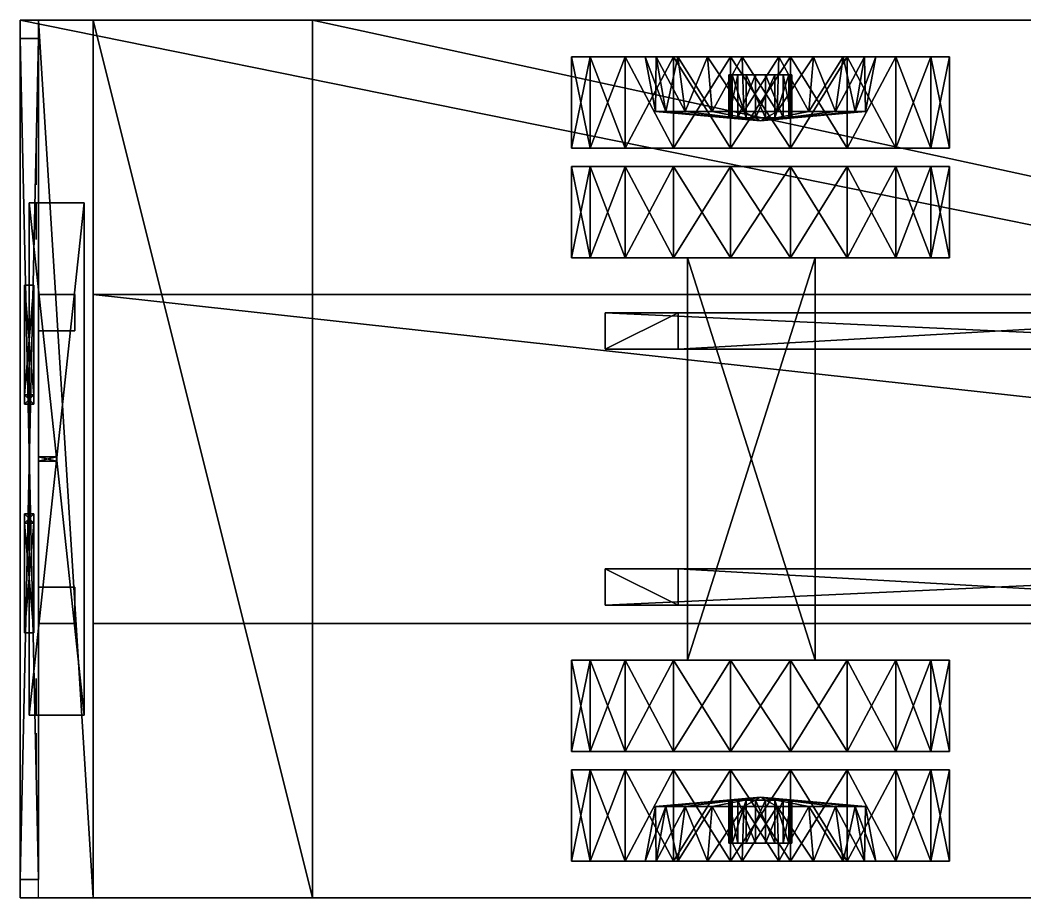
# Model space of a CAD drawing. Extents: x -1597 to -1117, y 144 to 240.
# Drawn here: x -1597 to -1487.1, y 144 to 240 of the extents above; entities that cross this region are included whole.
import ezdxf

# ---------------------------------------------------------------- set-up
doc = ezdxf.new("R2010")
doc.units = 0
for name, color, linetype in [('T40-BLAK', 8, 'CONTINUOUS'), ('T40-BODY', 7, 'CONTINUOUS'), ('T40-HUB', 15, 'CONTINUOUS'), ('T40-RED', 9, 'CONTINUOUS'), ('T40-SILV', 15, 'CONTINUOUS'), ('T40-TIRE', 8, 'CONTINUOUS'), ('T40-YELO', 10, 'CONTINUOUS')]:
    doc.layers.add(name, color=color, linetype=linetype)

msp = doc.modelspace()

# ---------------------------------------------------------------- meshes
at = {"layer": 'T40-BLAK'}
mesh = msp.add_polyface(dxfattribs=at)
corners = [(-1595, 240, 42.000042), (-1589, 240, 42.000042), (-1589, 144, 41.999928), (-1595, 144, 41.999928), (-1565, 240, 48.000042), (-1565, 144, 47.999928), (-1123, 240, 48.000042), (-1123, 144, 47.999928), (-1589, 209.999878, 42.000122), (-1261, 210, 42.000122), (-1261, 174, 41.999924), (-1589, 174, 41.999924), (-1237, 210, 48.000122), (-1237, 174, 47.999924), (-1565, 174, 47.999924), (-1533, 208, 42.000122), (-1447, 208, 42.000122), (-1455, 208, 13.999999), (-1525, 208, 13.999999), (-1533, 204, 42.000046), (-1447, 204, 42.000046), (-1455, 204, 13.999999), (-1525, 204, 13.999999), (-1524, 213.999512, 13.999998), (-1524, 214, 27.999922), (-1524, 170, 27.999926), (-1524, 169.999512, 14.000002), (-1510, 214, 27.999922), (-1510, 170, 27.999926), (-1510, 213.999512, 13.999998), (-1510, 169.999512, 14.000002), (-1472, 213.999512, 13.999998), (-1472, 214, 27.999922), (-1472, 170, 27.999926), (-1472, 169.999512, 14.000002), (-1458, 214, 27.999922), (-1458, 170, 27.999926), (-1458, 213.999512, 13.999998), (-1458, 169.999512, 14.000002), (-1595, 192.249878, 154), (-1593, 192.249878, 154), (-1593, 191.75, 154), (-1595, 191.75, 154), (-1593, 192.249878, 49.999924), (-1593, 191.75, 49.999924), (-1595, 192.249878, 49.999924), (-1595, 191.75, 49.999924), (-1277, 172, 47.999924), (-1273, 172, 47.999924), (-1273, 168, 48.000126), (-1277, 168, 48.000126), (-1273, 171.999512, 14.000002), (-1277, 171.999512, 14.000002), (-1277, 167.999512, 14.000002), (-1273, 167.999512, 14.000002), (-1278, 172.999512, 14.000002), (-1271, 172.999512, 14.000002), (-1268, 172.999512, 11.000002), (-1279, 172.999512, 11.000002), (-1278, 166.999512, 14.000002), (-1271, 166.999512, 14.000002), (-1268, 166.999512, 11.000002), (-1279, 166.999512, 11.000002), (-1276, 172, 39.999924), (-1276, 212, 40.000122), (-1276, 211.999512, 38.000122), (-1274, 172, 39.999924), (-1274, 212, 40.000122), (-1274, 211.999512, 38.000122), (-1276, 206.614746, 38.000122), (-1274, 206.614746, 38.000122), (-1276, 177.385315, 37.999924), (-1274, 177.385315, 37.999924), (-1276, 171.999512, 37.999924), (-1274, 171.999512, 37.999924), (-1276, 192, 32.154034), (-1274, 192, 32.154034), (-1276, 194.692627, 31.076954), (-1274, 194.692627, 31.076954), (-1276, 212, 24.154032), (-1276, 212, 21.999922), (-1274, 212, 24.154032), (-1274, 212, 21.999922), (-1276, 192, 29.999924), (-1274, 192, 29.999924), (-1276, 172, 21.999926), (-1276, 172, 24.153978), (-1274, 172, 21.999926), (-1274, 172, 24.153978), (-1276, 189.307373, 31.076954), (-1274, 189.307373, 31.076954), (-1565, 209.999878, 48.000122), (-1277, 212, 48.000122), (-1273, 212, 48.000122), (-1273, 216, 47.99992), (-1277, 216, 47.99992), (-1273, 211.999512, 13.999998), (-1277, 211.999512, 13.999998), (-1277, 215.999512, 13.999998), (-1273, 215.999512, 13.999998), (-1278, 210.999512, 13.999998), (-1271, 210.999512, 13.999998), (-1268, 210.999512, 10.999998), (-1279, 210.999512, 10.999998), (-1278, 216.999512, 13.999998), (-1271, 216.999512, 13.999998), (-1268, 216.999512, 10.999998), (-1279, 216.999512, 10.999998), (-1117, 234, 47.99992), (-1117, 150, 47.999928), (-1533, 176, 41.999924), (-1447, 176, 41.999924), (-1455, 175.999512, 14.000001), (-1525, 175.999512, 14.000001), (-1533, 180, 41.999924), (-1447, 180, 41.999924), (-1455, 180, 14.000001), (-1525, 180, 14.000001)]
mesh.append_faces([[corners[k] for k in face] for face in [(63, 71, 73)]], dxfattribs={"vtx0": -1})
mesh.append_faces([[corners[k] for k in face] for face in [(83, 73, 75), (76, 74, 84), (83, 75, 77), (78, 76, 84)]], dxfattribs={"vtx0": -1, "vtx1": -1, "vtx2": -1})
mesh.append_faces([[corners[k] for k in face] for face in [(63, 65, 69), (63, 69, 71), (75, 65, 77), (77, 80, 83), (83, 86, 89), (83, 89, 73)]], dxfattribs={"vtx0": -1, "vtx2": -1})
mesh.append_faces([[corners[k] for k in face] for face in [(74, 72, 66)]], dxfattribs={"vtx1": -1})
mesh.append_faces([[corners[k] for k in face] for face in [(70, 68, 66), (72, 70, 66), (78, 68, 76), (84, 82, 78), (90, 88, 84), (74, 90, 84)]], dxfattribs={"vtx1": -1, "vtx2": -1})
mesh.append_faces([[corners[k] for k in face] for face in [(0, 1, 2), (2, 3, 0), (1, 4, 5), (5, 2, 1), (4, 6, 7), (7, 5, 4), (8, 9, 10), (10, 11, 8), (9, 12, 13), (13, 10, 9), (11, 10, 13), (13, 14, 11), (15, 16, 17), (17, 18, 15), (21, 20, 19), (19, 22, 21), (20, 16, 15), (15, 19, 20), (21, 17, 16), (16, 20, 21), (22, 18, 17), (17, 21, 22), (19, 15, 18), (18, 22, 19), (25, 24, 23), (23, 26, 25), (28, 27, 24), (24, 25, 28), (30, 29, 27), (27, 28, 30), (26, 23, 29), (29, 30, 26), (33, 32, 31), (31, 34, 33), (36, 35, 32), (32, 33, 36), (38, 37, 35), (35, 36, 38), (34, 31, 37), (37, 38, 34), (41, 40, 39), (39, 42, 41), (44, 43, 40), (40, 41, 44), (46, 45, 43), (43, 44, 46), (44, 41, 42), (42, 46, 44), (49, 48, 47), (47, 50, 49), (53, 52, 51), (51, 54, 53), (50, 47, 52), (52, 53, 50), (54, 51, 48), (48, 49, 54), (47, 48, 51), (51, 52, 47), (54, 49, 50), (50, 53, 54), (55, 56, 57), (57, 58, 55), (61, 60, 59), (59, 62, 61), (60, 56, 55), (55, 59, 60), (61, 57, 56), (56, 60, 61), (62, 58, 57), (57, 61, 62), (59, 55, 58), (58, 62, 59), (63, 64, 65), (68, 67, 66), (67, 64, 63), (63, 66, 67), (68, 65, 64), (64, 67, 68), (65, 69, 70), (70, 68, 65), (72, 71, 69), (69, 70, 72), (71, 73, 74), (74, 72, 71), (66, 63, 73), (73, 74, 66), (73, 71, 75), (76, 72, 74), (73, 71, 72), (72, 74, 73), (76, 75, 71), (71, 72, 76), (75, 69, 65), (68, 70, 76), (70, 69, 75), (75, 76, 70), (69, 65, 68), (68, 70, 69), (78, 77, 65), (65, 68, 78), (77, 79, 80), (82, 81, 78), (81, 79, 77), (77, 78, 81), (82, 80, 79), (79, 81, 82), (84, 83, 80), (80, 82, 84), (83, 85, 86), (88, 87, 84), (87, 85, 83), (83, 84, 87), (88, 86, 85), (85, 87, 88), (90, 89, 86), (86, 88, 90), (74, 73, 89), (89, 90, 74), (12, 9, 8), (8, 91, 12), (39, 40, 43), (43, 45, 39), (92, 93, 94), (94, 95, 92), (96, 97, 98), (98, 99, 96), (97, 92, 95), (95, 98, 97), (93, 96, 99), (99, 94, 93), (96, 93, 92), (92, 97, 96), (95, 94, 99), (99, 98, 95), (102, 101, 100), (100, 103, 102), (104, 105, 106), (106, 107, 104), (100, 101, 105), (105, 104, 100), (101, 102, 106), (106, 105, 101), (102, 103, 107), (107, 106, 102), (103, 100, 104), (104, 107, 103), (6, 108, 109), (109, 7, 6), (112, 111, 110), (110, 113, 112), (114, 115, 116), (116, 117, 114), (110, 111, 115), (115, 114, 110), (111, 112, 116), (116, 115, 111), (112, 113, 117), (117, 116, 112), (113, 110, 114), (114, 117, 113)]], dxfattribs={"vtx2": -1})
at = {"layer": 'T40-BODY'}
mesh = msp.add_polyface(dxfattribs=at)
corners = [(-1129, 144.000488, 148), (-1589, 144.000488, 148), (-1589, 144.000488, 60.00005), (-1129, 144.000488, 60.00005), (-1595, 178.000488, 26.000048), (-1595, 178, 41.999924), (-1595, 174, 41.999924), (-1595, 174.000488, 25.999926), (-1591, 178, 41.999924), (-1591, 178.000488, 26.000048), (-1591, 174.000488, 25.999926), (-1591, 174, 41.999924), (-1596, 220.000488, 26.000044), (-1590, 220.000488, 26.000044), (-1590, 164.000488, 25.999926), (-1596, 164.000488, 25.999926), (-1590, 220, 21.999998), (-1596, 220, 21.999998), (-1596, 164, 22.000002), (-1590, 164, 22.000002), (-1595, 191.75, 49.999924), (-1595, 191.75, 154), (-1595, 146, 154), (-1595, 146.000488, 49.999928), (-1129, 240.00061, 148), (-1589, 240.000366, 148), (-1589, 240.000366, 59.99992), (-1129, 240.00061, 59.99992), (-1595, 206.000366, 25.999922), (-1595, 205.999878, 42.000122), (-1595, 209.999878, 42.000122), (-1595, 210.000366, 25.999922), (-1591, 205.999878, 42.000122), (-1591, 206.000366, 25.999922), (-1591, 210.000366, 25.999922), (-1591, 209.999878, 42.000122), (-1595, 192.249878, 49.999924), (-1595, 192.249878, 154), (-1595, 237.999878, 154), (-1595, 238.000366, 49.99992)]
mesh.append_faces([[corners[k] for k in face] for face in [(6, 5, 4), (10, 9, 8), (28, 29, 30), (32, 33, 34)]], dxfattribs={"vtx0": -1, "vtx1": -1, "vtx2": -1})
mesh.append_faces([[corners[k] for k in face] for face in [(30, 31, 28), (34, 35, 32)]], dxfattribs={"vtx0": -1, "vtx2": -1})
mesh.append_faces([[corners[k] for k in face] for face in [(4, 7, 6), (8, 11, 10)]], dxfattribs={"vtx1": -1, "vtx2": -1})
mesh.append_faces([[corners[k] for k in face] for face in [(0, 1, 2), (2, 3, 0), (5, 8, 9), (9, 4, 5), (10, 11, 6), (6, 7, 10), (14, 13, 12), (12, 15, 14), (18, 17, 16), (16, 19, 18), (15, 12, 17), (17, 18, 15), (19, 16, 13), (13, 14, 19), (12, 13, 16), (16, 17, 12), (19, 14, 15), (15, 18, 19), (22, 21, 20), (20, 23, 22), (26, 25, 24), (24, 27, 26), (33, 32, 29), (29, 28, 33), (30, 35, 34), (34, 31, 30), (36, 37, 38), (38, 39, 36)]], dxfattribs={"vtx2": -1})
at = {"layer": 'T40-HUB'}
mesh = msp.add_polyface(dxfattribs=at)
corners = [(-1517.818848, 230, 32.162746), (-1521.278809, 230, 31.038635), (-1521.806641, 236, 32.074596), (-1518.000977, 236, 33.311146), (-1524.22168, 230, 28.900415), (-1525.044189, 236, 29.722527), (-1526.359863, 230, 25.957449), (-1527.395752, 236, 26.485256), (-1527.484131, 230, 22.497665), (-1528.632324, 236, 22.679586), (-1527.483887, 230, 18.859905), (-1528.632324, 236, 18.678017), (-1526.359863, 230, 15.400188), (-1527.395752, 236, 14.872316), (-1524.22168, 230, 12.457178), (-1525.043701, 236, 11.635057), (-1521.278564, 230, 10.318978), (-1521.806885, 236, 9.282929), (-1517.818848, 230, 9.194809), (-1518.000977, 236, 8.046405), (-1513.999268, 236, 8.046445), (-1514.181152, 230, 32.162758), (-1516, 229, 20.678776), (-1514.181152, 230, 9.194843), (-1516.545654, 234, 24.123966), (-1518.466553, 234, 23.145277), (-1518.466553, 229.299927, 23.145277), (-1516.545654, 229.299927, 24.123966), (-1519.445313, 234, 21.224466), (-1519.445068, 229.299927, 21.224485), (-1519.10791, 234, 19.095196), (-1519.10791, 229.299927, 19.095205), (-1517.583496, 234, 17.570816), (-1517.583496, 229.299927, 17.570816), (-1515.454346, 234, 17.233585), (-1515.454346, 229.299927, 17.233585), (-1516, 234, 20.678776)]
mesh.append_faces([[corners[k] for k in face] for face in [(4, 1, 22), (6, 4, 22), (8, 6, 22), (10, 8, 22), (12, 10, 22), (14, 12, 22), (16, 14, 22), (18, 16, 22), (23, 18, 22), (28, 25, 36), (30, 28, 36), (32, 30, 36), (34, 32, 36)]], dxfattribs={"vtx0": -1, "vtx1": -1, "vtx2": -1})
mesh.append_faces([[corners[k] for k in face] for face in [(1, 0, 22), (25, 24, 36)]], dxfattribs={"vtx0": -1, "vtx2": -1})
mesh.append_faces([[corners[k] for k in face] for face in [(5, 2, 1), (7, 5, 4), (9, 7, 6), (11, 9, 8), (13, 11, 10), (15, 13, 12), (17, 15, 14), (19, 17, 16), (20, 19, 18), (29, 26, 25), (31, 29, 28), (33, 31, 30), (35, 33, 32)]], dxfattribs={"vtx1": -1, "vtx2": -1})
mesh.append_faces([[corners[k] for k in face] for face in [(0, 1, 2), (2, 3, 0), (1, 4, 5), (4, 6, 7), (6, 8, 9), (8, 10, 11), (10, 12, 13), (12, 14, 15), (14, 16, 17), (16, 18, 19), (21, 0, 3), (24, 25, 26), (26, 27, 24), (25, 28, 29), (28, 30, 31), (30, 32, 33), (32, 34, 35)]], dxfattribs={"vtx2": -1})
mesh = msp.add_polyface(dxfattribs=at)
corners = [(-1517.818848, 230, 9.194809), (-1514.181152, 230, 9.194843), (-1513.999268, 236, 8.046445), (-1510.72168, 230, 10.318938), (-1510.193359, 236, 9.282987), (-1507.778809, 230, 12.457138), (-1506.956055, 236, 11.635037), (-1505.640381, 230, 15.400178), (-1504.604492, 236, 14.872296), (-1504.516113, 230, 18.859877), (-1503.367676, 236, 18.677977), (-1504.516113, 230, 22.497656), (-1503.367676, 236, 22.679546), (-1505.640381, 230, 25.957428), (-1504.604492, 236, 26.485226), (-1507.77832, 230, 28.900406), (-1506.956543, 236, 29.722527), (-1510.72168, 230, 31.038586), (-1510.193359, 236, 32.074635), (-1514.181152, 230, 32.162758), (-1513.999023, 236, 33.311176), (-1518.000977, 236, 33.311146), (-1516, 229, 20.678776), (-1517.818848, 230, 32.162746), (-1515.454346, 234, 17.233585), (-1513.533691, 234, 18.212267), (-1513.533691, 229.299927, 18.212267), (-1515.454346, 229.299927, 17.233585), (-1512.555176, 234, 20.133076), (-1512.555176, 229.299927, 20.133076), (-1512.89209, 234, 22.262346), (-1512.89209, 229.299927, 22.262346), (-1514.416504, 234, 23.786726), (-1514.416504, 229.299927, 23.786726), (-1516.545654, 234, 24.123966), (-1516.545654, 229.299927, 24.123966), (-1516, 234, 20.678776)]
mesh.append_faces([[corners[k] for k in face] for face in [(3, 1, 22), (5, 3, 22), (7, 5, 22), (9, 7, 22), (11, 9, 22), (13, 11, 22), (15, 13, 22), (17, 15, 22), (19, 17, 22), (23, 19, 22), (25, 24, 36), (28, 25, 36), (30, 28, 36), (32, 30, 36), (34, 32, 36)]], dxfattribs={"vtx0": -1, "vtx1": -1, "vtx2": -1})
mesh.append_faces([[corners[k] for k in face] for face in [(4, 2, 1), (6, 4, 3), (8, 6, 5), (10, 8, 7), (12, 10, 9), (14, 12, 11), (16, 14, 13), (18, 16, 15), (20, 18, 17), (21, 20, 19), (26, 27, 24), (29, 26, 25), (31, 29, 28), (33, 31, 30), (35, 33, 32)]], dxfattribs={"vtx1": -1, "vtx2": -1})
mesh.append_faces([[corners[k] for k in face] for face in [(0, 1, 2), (1, 3, 4), (3, 5, 6), (5, 7, 8), (7, 9, 10), (9, 11, 12), (11, 13, 14), (13, 15, 16), (15, 17, 18), (17, 19, 20), (24, 25, 26), (25, 28, 29), (28, 30, 31), (30, 32, 33), (32, 34, 35)]], dxfattribs={"vtx2": -1})
mesh = msp.add_polyface(dxfattribs=at)
corners = [(-1521.806641, 148, 32.074604), (-1521.278809, 154, 31.038643), (-1517.818848, 154, 32.162754), (-1518.000977, 148, 33.311153), (-1525.044189, 148, 29.722576), (-1524.22168, 154, 28.900423), (-1527.395752, 148, 26.485306), (-1526.359863, 154, 25.957415), (-1528.632324, 148, 22.679594), (-1527.484131, 154, 22.497673), (-1528.632324, 148, 18.678024), (-1527.483887, 154, 18.859913), (-1527.395752, 148, 14.872355), (-1526.359863, 154, 15.400164), (-1525.043701, 148, 11.635065), (-1524.22168, 154, 12.457132), (-1521.806885, 148, 9.282937), (-1521.278564, 154, 10.318933), (-1518.000977, 148, 8.046412), (-1517.818848, 154, 9.194763), (-1513.999268, 148, 8.046453), (-1514.181152, 154, 32.162766), (-1516, 155, 20.678783), (-1514.181152, 154, 9.194798), (-1518.466553, 154.700073, 23.145285), (-1518.466553, 150, 23.145285), (-1516.545654, 150, 24.123974), (-1516.545654, 154.700073, 24.123974), (-1519.445068, 154.700073, 21.224493), (-1519.445313, 150, 21.224474), (-1519.10791, 154.700073, 19.095213), (-1519.10791, 150, 19.095203), (-1517.583496, 154.700073, 17.570824), (-1517.583496, 150, 17.570824), (-1515.454346, 154.700073, 17.233593), (-1515.454346, 150, 17.233593), (-1516, 150, 20.678783)]
mesh.append_faces([[corners[k] for k in face] for face in [(22, 1, 5), (22, 5, 7), (22, 7, 9), (22, 9, 11), (22, 11, 13), (22, 13, 15), (22, 15, 17), (22, 17, 19), (22, 19, 23), (36, 25, 29), (36, 29, 31), (36, 31, 33), (36, 33, 35)]], dxfattribs={"vtx0": -1, "vtx1": -1, "vtx2": -1})
mesh.append_faces([[corners[k] for k in face] for face in [(1, 0, 4), (5, 4, 6), (7, 6, 8), (9, 8, 10), (11, 10, 12), (13, 12, 14), (15, 14, 16), (17, 16, 18), (19, 18, 20), (25, 24, 28), (29, 28, 30), (31, 30, 32), (33, 32, 34)]], dxfattribs={"vtx0": -1, "vtx2": -1})
mesh.append_faces([[corners[k] for k in face] for face in [(22, 2, 1), (36, 26, 25)]], dxfattribs={"vtx1": -1, "vtx2": -1})
mesh.append_faces([[corners[k] for k in face] for face in [(0, 1, 2), (2, 3, 0), (4, 5, 1), (6, 7, 5), (8, 9, 7), (10, 11, 9), (12, 13, 11), (14, 15, 13), (16, 17, 15), (18, 19, 17), (3, 2, 21), (24, 25, 26), (26, 27, 24), (28, 29, 25), (30, 31, 29), (32, 33, 31), (34, 35, 33)]], dxfattribs={"vtx2": -1})
mesh = msp.add_polyface(dxfattribs=at)
corners = [(-1513.999268, 148, 8.046453), (-1514.181152, 154, 9.194798), (-1517.818848, 154, 9.194763), (-1510.193359, 148, 9.282994), (-1510.72168, 154, 10.318892), (-1506.956055, 148, 11.635045), (-1507.778809, 154, 12.457092), (-1504.604492, 148, 14.872334), (-1505.640381, 154, 15.400153), (-1503.367676, 148, 18.677984), (-1504.516113, 154, 18.859884), (-1503.367676, 148, 22.679554), (-1504.516113, 154, 22.497663), (-1504.604492, 148, 26.485275), (-1505.640381, 154, 25.957394), (-1506.956543, 148, 29.722576), (-1507.77832, 154, 28.900414), (-1510.193359, 148, 32.074642), (-1510.72168, 154, 31.038593), (-1513.999023, 148, 33.311184), (-1514.181152, 154, 32.162766), (-1518.000977, 148, 33.311153), (-1516, 155, 20.678783), (-1517.818848, 154, 32.162754), (-1513.533691, 154.700073, 18.212275), (-1513.533691, 150, 18.212275), (-1515.454346, 150, 17.233593), (-1515.454346, 154.700073, 17.233593), (-1512.555176, 154.700073, 20.133083), (-1512.555176, 150, 20.133083), (-1512.89209, 154.700073, 22.262354), (-1512.89209, 150, 22.262354), (-1514.416504, 154.700073, 23.786734), (-1514.416504, 150, 23.786734), (-1516.545654, 154.700073, 24.123974), (-1516.545654, 150, 24.123974), (-1516, 150, 20.678783)]
mesh.append_faces([[corners[k] for k in face] for face in [(22, 1, 4), (22, 4, 6), (22, 6, 8), (22, 8, 10), (22, 10, 12), (22, 12, 14), (22, 14, 16), (22, 16, 18), (22, 18, 20), (22, 20, 23), (36, 26, 25), (36, 25, 29), (36, 29, 31), (36, 31, 33), (36, 33, 35)]], dxfattribs={"vtx0": -1, "vtx1": -1, "vtx2": -1})
mesh.append_faces([[corners[k] for k in face] for face in [(1, 0, 3), (4, 3, 5), (6, 5, 7), (8, 7, 9), (10, 9, 11), (12, 11, 13), (14, 13, 15), (16, 15, 17), (18, 17, 19), (20, 19, 21), (26, 27, 24), (25, 24, 28), (29, 28, 30), (31, 30, 32), (33, 32, 34)]], dxfattribs={"vtx0": -1, "vtx2": -1})
mesh.append_faces([[corners[k] for k in face] for face in [(0, 1, 2), (3, 4, 1), (5, 6, 4), (7, 8, 6), (9, 10, 8), (11, 12, 10), (13, 14, 12), (15, 16, 14), (17, 18, 16), (19, 20, 18), (24, 25, 26), (28, 29, 25), (30, 31, 29), (32, 33, 31), (34, 35, 33)]], dxfattribs={"vtx2": -1})
at = {"layer": 'T40-RED'}
mesh = msp.add_polyface(dxfattribs=at)
corners = [(-1595.25, 168, 43.000004), (-1595.25, 168, 47.000004), (-1595.25, 164, 47.000004), (-1595.25, 164, 43.000004), (-1595.25, 215.999878, 42.999996), (-1595.25, 215.999878, 46.999996), (-1595.25, 219.999878, 46.999996), (-1595.25, 219.999878, 42.999996)]
mesh.append_faces([[corners[k] for k in face] for face in [(2, 1, 0), (0, 3, 2), (4, 5, 6), (6, 7, 4)]], dxfattribs={"vtx2": -1})
at = {"layer": 'T40-SILV'}
mesh = msp.add_polyface(dxfattribs=at)
corners = [(-1597, 239.999878, 154), (-1597, 239.999878, 156), (-1597, 144, 156), (-1597, 144, 154), (-1123, 240, 156), (-1123, 144, 156), (-1597, 144.000488, 148), (-1123, 144.000488, 148), (-1589, 144.000488, 148), (-1589, 144.000488, 59.999928), (-1597, 144.000488, 59.999928), (-1123, 144.000488, 59.999928), (-1123, 144, 47.999928), (-1597, 144, 47.999928), (-1129, 144.000488, 59.999928), (-1129, 144.000488, 148), (-1117, 234, 156), (-1117, 234.000122, 47.99992), (-1117, 150, 47.999928), (-1117, 150, 156), (-1565, 144, 47.999928), (-1589, 144, 41.999928), (-1597, 144, 41.999928), (-1597, 146, 154), (-1597, 146, 41.999928), (-1597, 237.999878, 154), (-1595, 237.999878, 154), (-1595, 146, 154), (-1595, 237.999878, 49.99992), (-1597, 237.999878, 49.99992), (-1597, 146, 49.999928), (-1595, 146, 49.999928), (-1597, 237.999878, 47.99992), (-1595, 237.999878, 47.99992), (-1595, 146, 47.999928), (-1597, 146, 47.999928), (-1595, 237.999878, 41.99992), (-1595, 146, 41.999928), (-1597, 240, 50.000042), (-1597, 239.999878, 48.000042), (-1597, 144, 49.999928), (-1595.5, 186, 49.999924), (-1596.5, 186, 49.999924), (-1596.5, 185, 49.999924), (-1595.5, 185, 49.999924), (-1596.5, 186, 154), (-1595.5, 186, 154), (-1595.5, 185, 154), (-1596.5, 185, 154), (-1596.5, 185, 76), (-1595.5, 185, 76), (-1595.5, 173, 76), (-1596.5, 173, 76), (-1595.5, 185, 73), (-1596.5, 185, 73), (-1596.5, 173, 73), (-1595.5, 173, 73), (-1597, 240.000366, 148), (-1123, 240.00061, 148), (-1589, 240.000366, 148), (-1589, 240.000366, 60.000042), (-1597, 240.000366, 60.000042), (-1123, 240.00061, 60.000042), (-1123, 240.000122, 48.000042), (-1129, 240.00061, 60.000042), (-1129, 240.00061, 148), (-1565, 239.999878, 48.000042), (-1589, 239.999878, 42.000042), (-1597, 239.999878, 42.000042), (-1597, 237.999878, 41.99992), (-1595.5, 197.999878, 50.000046), (-1596.5, 197.999878, 50.000046), (-1596.5, 198.999878, 50.000046), (-1595.5, 198.999878, 50.000046), (-1596.5, 197.999878, 154), (-1595.5, 197.999878, 154), (-1595.5, 198.999878, 154), (-1596.5, 198.999878, 154), (-1596.5, 198.999878, 76), (-1595.5, 198.999878, 76), (-1595.5, 210.999878, 76), (-1596.5, 210.999878, 76), (-1595.5, 198.999878, 73), (-1596.5, 198.999878, 73), (-1596.5, 210.999878, 73), (-1595.5, 210.999878, 73)]
mesh.append_faces([[corners[k] for k in face] for face in [(2, 1, 0), (0, 3, 2), (5, 4, 1), (1, 2, 5), (5, 2, 6), (6, 7, 5), (9, 8, 6), (6, 10, 9), (12, 11, 10), (10, 13, 12), (15, 14, 11), (11, 7, 15), (18, 17, 16), (16, 19, 18), (12, 18, 19), (19, 5, 12), (21, 20, 13), (13, 22, 21), (23, 24, 22), (22, 3, 23), (25, 26, 27), (27, 23, 25), (28, 29, 30), (30, 31, 28), (32, 33, 34), (34, 35, 32), (33, 36, 37), (37, 34, 33), (23, 27, 31), (31, 30, 23), (37, 24, 35), (35, 34, 37), (38, 39, 13), (13, 40, 38), (41, 42, 43), (43, 44, 41), (47, 46, 45), (45, 48, 47), (44, 41, 46), (46, 47, 44), (48, 45, 42), (42, 43, 48), (41, 42, 45), (45, 46, 41), (48, 43, 44), (44, 47, 48), (51, 50, 49), (49, 52, 51), (55, 54, 53), (53, 56, 55), (52, 49, 54), (54, 55, 52), (56, 53, 50), (50, 51, 56), (49, 50, 53), (53, 54, 49), (56, 51, 52), (52, 55, 56), (57, 1, 4), (4, 58, 57), (57, 59, 60), (60, 61, 57), (61, 62, 63), (63, 39, 61), (62, 64, 65), (65, 58, 62), (16, 17, 63), (63, 4, 16), (39, 66, 67), (67, 68, 39), (68, 69, 25), (25, 0, 68), (28, 26, 25), (25, 29, 28), (32, 69, 36), (36, 33, 32), (72, 71, 70), (70, 73, 72), (74, 75, 76), (76, 77, 74), (75, 70, 73), (73, 76, 75), (71, 74, 77), (77, 72, 71), (74, 71, 70), (70, 75, 74), (73, 72, 77), (77, 76, 73), (78, 79, 80), (80, 81, 78), (82, 83, 84), (84, 85, 82), (83, 78, 81), (81, 84, 83), (79, 82, 85), (85, 80, 79), (82, 79, 78), (78, 83, 82), (81, 80, 85), (85, 84, 81), (19, 16, 4), (4, 5, 19)]], dxfattribs={"vtx2": -1})
at = {"layer": 'T40-TIRE'}
mesh = msp.add_polyface(dxfattribs=at)
corners = [(-1536.670898, 226, 17.404827), (-1534.647949, 226, 11.177288), (-1516, 226, 20.678776), (-1530.798828, 226, 5.87992), (-1525.501465, 226, 2.031075), (-1519.27417, 226, 0.007623), (-1512.726074, 226, 0.007617), (-1519.273926, 236, 41.349907), (-1525.501709, 236, 39.326447), (-1525.501709, 226, 39.326447), (-1519.273926, 226, 41.349907), (-1530.799072, 236, 35.477695), (-1530.798828, 226, 35.477707), (-1534.647461, 236, 30.180277), (-1534.647461, 226, 30.180277), (-1536.671387, 236, 23.952726), (-1536.671387, 226, 23.952745), (-1536.670898, 236, 17.404827), (-1534.647949, 236, 11.177267), (-1530.798828, 236, 5.879919), (-1525.501465, 236, 2.031075), (-1519.27417, 236, 0.007622), (-1512.726074, 236, 41.349945), (-1518.000977, 236, 33.311146), (-1521.806641, 236, 32.074596), (-1525.044189, 236, 29.722527), (-1527.395752, 236, 26.485256), (-1528.632324, 236, 22.679586), (-1528.632324, 236, 18.678017), (-1527.395752, 236, 14.872316), (-1525.043701, 236, 11.635057), (-1521.806885, 236, 9.282929), (-1518.000977, 236, 8.046405), (-1512.726074, 236, 0.007652), (-1513.999023, 236, 33.311176)]
mesh.append_faces([[corners[k] for k in face] for face in [(0, 1, 2), (1, 3, 2), (3, 4, 2), (4, 5, 2), (5, 6, 2)]])
mesh.append_faces([[corners[k] for k in face] for face in [(12, 9, 8), (14, 12, 11), (16, 14, 13), (0, 16, 15), (1, 0, 17), (3, 1, 18), (4, 3, 19), (5, 4, 20), (6, 5, 21), (11, 8, 24), (13, 11, 25), (15, 13, 26), (17, 15, 27), (18, 17, 28), (19, 18, 29), (20, 19, 30), (21, 20, 31), (33, 21, 32)]], dxfattribs={"vtx0": -1, "vtx1": -1, "vtx2": -1})
mesh.append_faces([[corners[k] for k in face] for face in [(9, 10, 7), (8, 7, 23)]], dxfattribs={"vtx0": -1, "vtx2": -1})
mesh.append_faces([[corners[k] for k in face] for face in [(7, 8, 9), (8, 11, 12), (11, 13, 14), (13, 15, 16), (15, 17, 0), (17, 18, 1), (18, 19, 3), (19, 20, 4), (20, 21, 5), (22, 7, 10), (23, 24, 8), (24, 25, 11), (25, 26, 13), (26, 27, 15), (27, 28, 17), (28, 29, 18), (29, 30, 19), (30, 31, 20), (31, 32, 21), (34, 23, 7)]], dxfattribs={"vtx2": -1})
mesh = msp.add_polyface(dxfattribs=at)
corners = [(-1495.329102, 226, 23.952736), (-1497.352051, 226, 30.180296), (-1516, 226, 20.678776), (-1501.201416, 226, 35.477646), (-1506.498779, 226, 39.326477), (-1512.726074, 226, 41.349945), (-1519.273926, 226, 41.349907), (-1519.27417, 236, 0.007622), (-1512.726074, 236, 0.007652), (-1512.726074, 226, 0.007617), (-1506.498535, 236, 2.031092), (-1506.498535, 226, 2.031093), (-1501.201172, 236, 5.879875), (-1501.201172, 226, 5.879876), (-1497.352539, 236, 11.177287), (-1497.352539, 226, 11.177288), (-1495.328613, 236, 17.404816), (-1495.328613, 226, 17.404816), (-1495.329102, 236, 23.952736), (-1497.352051, 236, 30.180296), (-1501.201416, 236, 35.477646), (-1506.498779, 236, 39.326477), (-1512.726074, 236, 41.349945), (-1518.000977, 236, 8.046405), (-1513.999268, 236, 8.046445), (-1510.193359, 236, 9.282987), (-1506.956055, 236, 11.635037), (-1504.604492, 236, 14.872296), (-1503.367676, 236, 18.677977), (-1503.367676, 236, 22.679546), (-1504.604492, 236, 26.485226), (-1506.956543, 236, 29.722527), (-1510.193359, 236, 32.074635), (-1513.999023, 236, 33.311176), (-1519.273926, 236, 41.349907)]
mesh.append_faces([[corners[k] for k in face] for face in [(0, 1, 2), (1, 3, 2), (3, 4, 2), (4, 5, 2), (5, 6, 2)]])
mesh.append_faces([[corners[k] for k in face] for face in [(11, 9, 8), (13, 11, 10), (15, 13, 12), (17, 15, 14), (0, 17, 16), (1, 0, 18), (3, 1, 19), (4, 3, 20), (5, 4, 21), (6, 5, 22), (10, 8, 24), (12, 10, 25), (14, 12, 26), (16, 14, 27), (18, 16, 28), (19, 18, 29), (20, 19, 30), (21, 20, 31), (22, 21, 32), (34, 22, 33)]], dxfattribs={"vtx0": -1, "vtx1": -1, "vtx2": -1})
mesh.append_faces([[corners[k] for k in face] for face in [(7, 8, 9), (8, 10, 11), (10, 12, 13), (12, 14, 15), (14, 16, 17), (16, 18, 0), (18, 19, 1), (19, 20, 3), (20, 21, 4), (21, 22, 5), (23, 24, 8), (24, 25, 10), (25, 26, 12), (26, 27, 14), (27, 28, 16), (28, 29, 18), (29, 30, 19), (30, 31, 20), (31, 32, 21), (32, 33, 22)]], dxfattribs={"vtx2": -1})
mesh = msp.add_polyface(dxfattribs=at)
corners = [(-1519.273926, 214, 41.349907), (-1525.501709, 214, 39.326447), (-1516, 214, 20.678778), (-1530.799072, 214, 35.477695), (-1534.647461, 214, 30.180298), (-1536.671387, 214, 23.952728), (-1536.670898, 214, 17.404829), (-1534.647949, 214, 11.177269), (-1530.798828, 214, 5.87994), (-1525.501465, 214, 2.031076), (-1519.27417, 214, 0.007624), (-1512.726074, 214, 0.007618), (-1512.726074, 214, 41.349945), (-1519.273926, 224, 41.349907), (-1525.501465, 224, 39.326466), (-1530.799072, 224, 35.477695), (-1534.647461, 224, 30.180321), (-1536.671387, 224, 23.952728), (-1536.670898, 224, 17.404829), (-1534.647949, 224, 11.177268), (-1530.798828, 224, 5.87992), (-1525.501465, 224, 2.031075), (-1519.273926, 224, 0.007642), (-1512.726074, 224, 41.349945), (-1516, 224, 20.678778), (-1519.273926, 226, 41.349907), (-1525.501709, 226, 39.326447), (-1516, 226, 20.678776), (-1530.798828, 226, 35.477707), (-1534.647461, 226, 30.180277), (-1536.671387, 226, 23.952745), (-1536.670898, 226, 17.404827)]
mesh.append_faces([[corners[k] for k in face] for face in [(0, 1, 2), (1, 3, 2), (3, 4, 2), (4, 5, 2), (5, 6, 2), (6, 7, 2), (7, 8, 2), (8, 9, 2), (9, 10, 2), (10, 11, 2), (12, 0, 2), (25, 26, 27), (26, 28, 27), (28, 29, 27), (29, 30, 27), (30, 31, 27)]])
mesh.append_faces([[corners[k] for k in face] for face in [(3, 1, 14), (4, 3, 15), (5, 4, 16), (6, 5, 17), (7, 6, 18), (8, 7, 19), (9, 8, 20), (10, 9, 21), (11, 10, 22), (15, 14, 24), (16, 15, 24), (17, 16, 24), (18, 17, 24), (19, 18, 24), (20, 19, 24), (21, 20, 24), (22, 21, 24)]], dxfattribs={"vtx0": -1, "vtx1": -1, "vtx2": -1})
mesh.append_faces([[corners[k] for k in face] for face in [(1, 0, 13), (14, 13, 24)]], dxfattribs={"vtx0": -1, "vtx2": -1})
mesh.append_faces([[corners[k] for k in face] for face in [(13, 14, 1), (14, 15, 3), (15, 16, 4), (16, 17, 5), (17, 18, 6), (18, 19, 7), (19, 20, 8), (20, 21, 9), (21, 22, 10), (23, 13, 0)]], dxfattribs={"vtx2": -1})
mesh = msp.add_polyface(dxfattribs=at)
corners = [(-1512.726074, 214, 0.007618), (-1506.498535, 214, 2.031094), (-1516, 214, 20.678778), (-1501.201172, 214, 5.879877), (-1497.352539, 214, 11.177289), (-1495.328613, 214, 17.404818), (-1495.329102, 214, 23.952738), (-1497.352051, 214, 30.180298), (-1501.201416, 214, 35.477646), (-1506.498779, 214, 39.326477), (-1512.726074, 214, 41.349945), (-1519.273926, 224, 0.007642), (-1512.726074, 224, 0.007617), (-1506.498535, 224, 2.031093), (-1501.201172, 224, 5.879876), (-1497.352539, 224, 11.177288), (-1495.328613, 224, 17.404818), (-1495.329102, 224, 23.952738), (-1497.352051, 224, 30.18034), (-1501.201416, 224, 35.477646), (-1506.498779, 224, 39.326477), (-1512.726074, 224, 41.349945), (-1519.273926, 214, 41.349907), (-1516, 224, 20.678778), (-1519.273926, 224, 41.349907), (-1512.726074, 226, 0.007617), (-1506.498535, 226, 2.031093), (-1516, 226, 20.678776), (-1501.201172, 226, 5.879876), (-1497.352539, 226, 11.177288), (-1495.328613, 226, 17.404816), (-1495.329102, 226, 23.952736)]
mesh.append_faces([[corners[k] for k in face] for face in [(0, 1, 2), (1, 3, 2), (3, 4, 2), (4, 5, 2), (5, 6, 2), (6, 7, 2), (7, 8, 2), (8, 9, 2), (9, 10, 2), (25, 26, 27), (26, 28, 27), (28, 29, 27), (29, 30, 27), (30, 31, 27)]])
mesh.append_faces([[corners[k] for k in face] for face in [(1, 0, 12), (3, 1, 13), (4, 3, 14), (5, 4, 15), (6, 5, 16), (7, 6, 17), (8, 7, 18), (9, 8, 19), (10, 9, 20), (22, 10, 21), (12, 11, 23), (13, 12, 23), (14, 13, 23), (15, 14, 23), (16, 15, 23), (17, 16, 23), (18, 17, 23), (19, 18, 23), (20, 19, 23), (21, 20, 23), (24, 21, 23)]], dxfattribs={"vtx0": -1, "vtx1": -1, "vtx2": -1})
mesh.append_faces([[corners[k] for k in face] for face in [(11, 12, 0), (12, 13, 1), (13, 14, 3), (14, 15, 4), (15, 16, 5), (16, 17, 6), (17, 18, 7), (18, 19, 8), (19, 20, 9), (20, 21, 10)]], dxfattribs={"vtx2": -1})
mesh = msp.add_polyface(dxfattribs=at)
corners = [(-1516, 170, 20.678782), (-1525.501709, 170, 39.326454), (-1519.273926, 170, 41.349915), (-1530.799072, 170, 35.477703), (-1534.647461, 170, 30.180344), (-1536.671387, 170, 23.952732), (-1536.670898, 170, 17.404833), (-1534.647949, 170, 11.177273), (-1530.798828, 170, 5.879944), (-1525.501465, 170, 2.03108), (-1519.27417, 170, 0.007628), (-1512.726074, 170, 0.007622), (-1512.726074, 170, 41.349953), (-1525.501465, 160, 39.326473), (-1519.273926, 160, 41.349915), (-1530.799072, 160, 35.477703), (-1534.647461, 160, 30.180283), (-1536.671387, 160, 23.952732), (-1536.670898, 160, 17.404833), (-1534.647949, 160, 11.177274), (-1530.798828, 160, 5.879926), (-1525.501465, 160, 2.031081), (-1519.273926, 160, 0.007647), (-1512.726074, 160, 41.349953), (-1516, 160, 20.678782), (-1516, 158, 20.678783), (-1534.647949, 158, 11.177263), (-1536.670898, 158, 17.404835), (-1530.798828, 158, 5.879895), (-1525.501465, 158, 2.031081), (-1519.27417, 158, 0.007629), (-1512.726074, 158, 0.007623)]
mesh.append_faces([[corners[k] for k in face] for face in [(0, 1, 2), (0, 3, 1), (0, 4, 3), (0, 5, 4), (0, 6, 5), (0, 7, 6), (0, 8, 7), (0, 9, 8), (0, 10, 9), (0, 11, 10), (0, 2, 12), (25, 26, 27), (25, 28, 26), (25, 29, 28), (25, 30, 29), (25, 31, 30)]])
mesh.append_faces([[corners[k] for k in face] for face in [(13, 1, 3), (15, 3, 4), (16, 4, 5), (17, 5, 6), (18, 6, 7), (19, 7, 8), (20, 8, 9), (21, 9, 10), (22, 10, 11), (24, 13, 15), (24, 15, 16), (24, 16, 17), (24, 17, 18), (24, 18, 19), (24, 19, 20), (24, 20, 21), (24, 21, 22)]], dxfattribs={"vtx0": -1, "vtx1": -1, "vtx2": -1})
mesh.append_faces([[corners[k] for k in face] for face in [(14, 2, 1), (24, 14, 13)]], dxfattribs={"vtx1": -1, "vtx2": -1})
mesh.append_faces([[corners[k] for k in face] for face in [(1, 13, 14), (3, 15, 13), (4, 16, 15), (5, 17, 16), (6, 18, 17), (7, 19, 18), (8, 20, 19), (9, 21, 20), (10, 22, 21), (2, 14, 23)]], dxfattribs={"vtx2": -1})
mesh = msp.add_polyface(dxfattribs=at)
corners = [(-1516, 170, 20.678782), (-1506.498535, 170, 2.031097), (-1512.726074, 170, 0.007622), (-1501.201172, 170, 5.879881), (-1497.352539, 170, 11.177293), (-1495.328613, 170, 17.404821), (-1495.329102, 170, 23.952742), (-1497.352051, 170, 30.180344), (-1501.201416, 170, 35.477654), (-1506.498779, 170, 39.326485), (-1512.726074, 170, 41.349953), (-1512.726074, 160, 0.007623), (-1519.273926, 160, 0.007647), (-1506.498535, 160, 2.031098), (-1501.201172, 160, 5.879882), (-1497.352539, 160, 11.177294), (-1495.328613, 160, 17.404821), (-1495.329102, 160, 23.952742), (-1497.352051, 160, 30.180302), (-1501.201416, 160, 35.477654), (-1506.498779, 160, 39.326485), (-1512.726074, 160, 41.349953), (-1519.273926, 170, 41.349915), (-1516, 160, 20.678782), (-1519.273926, 160, 41.349915), (-1516, 158, 20.678783), (-1497.352051, 158, 30.180346), (-1495.329102, 158, 23.952744), (-1501.201416, 158, 35.477654), (-1506.498779, 158, 39.326485), (-1512.726074, 158, 41.349953), (-1519.273926, 158, 41.349915)]
mesh.append_faces([[corners[k] for k in face] for face in [(0, 1, 2), (0, 3, 1), (0, 4, 3), (0, 5, 4), (0, 6, 5), (0, 7, 6), (0, 8, 7), (0, 9, 8), (0, 10, 9), (25, 26, 27), (25, 28, 26), (25, 29, 28), (25, 30, 29), (25, 31, 30)]])
mesh.append_faces([[corners[k] for k in face] for face in [(11, 2, 1), (13, 1, 3), (14, 3, 4), (15, 4, 5), (16, 5, 6), (17, 6, 7), (18, 7, 8), (19, 8, 9), (20, 9, 10), (21, 10, 22), (23, 12, 11), (23, 11, 13), (23, 13, 14), (23, 14, 15), (23, 15, 16), (23, 16, 17), (23, 17, 18), (23, 18, 19), (23, 19, 20), (23, 20, 21), (23, 21, 24)]], dxfattribs={"vtx0": -1, "vtx1": -1, "vtx2": -1})
mesh.append_faces([[corners[k] for k in face] for face in [(2, 11, 12), (1, 13, 11), (3, 14, 13), (4, 15, 14), (5, 16, 15), (6, 17, 16), (7, 18, 17), (8, 19, 18), (9, 20, 19), (10, 21, 20)]], dxfattribs={"vtx2": -1})
mesh = msp.add_polyface(dxfattribs=at)
corners = [(-1516, 158, 20.678783), (-1525.501709, 158, 39.326454), (-1519.273926, 158, 41.349915), (-1530.798828, 158, 35.477715), (-1534.647461, 158, 30.180326), (-1536.671387, 158, 23.952753), (-1536.670898, 158, 17.404835), (-1525.501709, 148, 39.326454), (-1519.273926, 148, 41.349915), (-1530.799072, 148, 35.477703), (-1534.647461, 148, 30.180326), (-1536.671387, 148, 23.952734), (-1536.670898, 148, 17.404835), (-1534.647949, 158, 11.177263), (-1534.647949, 148, 11.177275), (-1530.798828, 158, 5.879895), (-1530.798828, 148, 5.879927), (-1525.501465, 158, 2.031081), (-1525.501465, 148, 2.031082), (-1519.27417, 158, 0.007629), (-1519.27417, 148, 0.007629), (-1512.726074, 158, 0.007623), (-1512.726074, 148, 41.349953), (-1521.806641, 148, 32.074604), (-1518.000977, 148, 33.311153), (-1525.044189, 148, 29.722576), (-1527.395752, 148, 26.485306), (-1528.632324, 148, 22.679594), (-1528.632324, 148, 18.678024), (-1527.395752, 148, 14.872355), (-1525.043701, 148, 11.635065), (-1521.806885, 148, 9.282937), (-1518.000977, 148, 8.046412), (-1512.726074, 148, 0.00766), (-1513.999023, 148, 33.311184)]
mesh.append_faces([[corners[k] for k in face] for face in [(0, 1, 2), (0, 3, 1), (0, 4, 3), (0, 5, 4), (0, 6, 5)]])
mesh.append_faces([[corners[k] for k in face] for face in [(7, 1, 3), (9, 3, 4), (10, 4, 5), (11, 5, 6), (12, 6, 13), (14, 13, 15), (16, 15, 17), (18, 17, 19), (20, 19, 21), (23, 7, 9), (25, 9, 10), (26, 10, 11), (27, 11, 12), (28, 12, 14), (29, 14, 16), (30, 16, 18), (31, 18, 20), (32, 20, 33)]], dxfattribs={"vtx0": -1, "vtx1": -1, "vtx2": -1})
mesh.append_faces([[corners[k] for k in face] for face in [(8, 2, 1), (24, 8, 7)]], dxfattribs={"vtx1": -1, "vtx2": -1})
mesh.append_faces([[corners[k] for k in face] for face in [(1, 7, 8), (3, 9, 7), (4, 10, 9), (5, 11, 10), (6, 12, 11), (13, 14, 12), (15, 16, 14), (17, 18, 16), (19, 20, 18), (2, 8, 22), (7, 23, 24), (9, 25, 23), (10, 26, 25), (11, 27, 26), (12, 28, 27), (14, 29, 28), (16, 30, 29), (18, 31, 30), (20, 32, 31), (8, 24, 34)]], dxfattribs={"vtx2": -1})
mesh = msp.add_polyface(dxfattribs=at)
corners = [(-1516, 158, 20.678783), (-1506.498535, 158, 2.031098), (-1512.726074, 158, 0.007623), (-1501.201172, 158, 5.879851), (-1497.352539, 158, 11.177263), (-1495.328613, 158, 17.404823), (-1495.329102, 158, 23.952744), (-1512.726074, 148, 0.00766), (-1519.27417, 148, 0.007629), (-1506.498535, 148, 2.031099), (-1501.201172, 148, 5.879883), (-1497.352539, 148, 11.177295), (-1495.328613, 148, 17.404823), (-1495.329102, 148, 23.952744), (-1497.352051, 158, 30.180346), (-1497.352051, 148, 30.180346), (-1501.201416, 158, 35.477654), (-1501.201416, 148, 35.477654), (-1506.498779, 158, 39.326485), (-1506.498779, 148, 39.326485), (-1512.726074, 158, 41.349953), (-1512.726074, 148, 41.349953), (-1519.273926, 158, 41.349915), (-1513.999268, 148, 8.046453), (-1518.000977, 148, 8.046412), (-1510.193359, 148, 9.282994), (-1506.956055, 148, 11.635045), (-1504.604492, 148, 14.872334), (-1503.367676, 148, 18.677984), (-1503.367676, 148, 22.679554), (-1504.604492, 148, 26.485275), (-1506.956543, 148, 29.722576), (-1510.193359, 148, 32.074642), (-1513.999023, 148, 33.311184), (-1519.273926, 148, 41.349915)]
mesh.append_faces([[corners[k] for k in face] for face in [(0, 1, 2), (0, 3, 1), (0, 4, 3), (0, 5, 4), (0, 6, 5)]])
mesh.append_faces([[corners[k] for k in face] for face in [(7, 2, 1), (9, 1, 3), (10, 3, 4), (11, 4, 5), (12, 5, 6), (13, 6, 14), (15, 14, 16), (17, 16, 18), (19, 18, 20), (21, 20, 22), (23, 7, 9), (25, 9, 10), (26, 10, 11), (27, 11, 12), (28, 12, 13), (29, 13, 15), (30, 15, 17), (31, 17, 19), (32, 19, 21), (33, 21, 34)]], dxfattribs={"vtx0": -1, "vtx1": -1, "vtx2": -1})
mesh.append_faces([[corners[k] for k in face] for face in [(2, 7, 8), (1, 9, 7), (3, 10, 9), (4, 11, 10), (5, 12, 11), (6, 13, 12), (14, 15, 13), (16, 17, 15), (18, 19, 17), (20, 21, 19), (7, 23, 24), (9, 25, 23), (10, 26, 25), (11, 27, 26), (12, 28, 27), (13, 29, 28), (15, 30, 29), (17, 31, 30), (19, 32, 31), (21, 33, 32)]], dxfattribs={"vtx2": -1})
at = {"layer": 'T40-YELO'}
mesh = msp.add_polyface(dxfattribs=at)
corners = [(-1595.25, 162, 47.000004), (-1595.25, 162, 43.000004), (-1595.25, 158, 43.000004), (-1595.25, 158, 47.000004), (-1595.25, 221.999878, 46.999996), (-1595.25, 221.999878, 42.999996), (-1595.25, 225.999878, 42.999996), (-1595.25, 225.999878, 46.999996)]
mesh.append_faces([[corners[k] for k in face] for face in [(0, 1, 2), (2, 3, 0), (6, 5, 4), (4, 7, 6)]], dxfattribs={"vtx2": -1})

doc.saveas('drawing.dxf')
